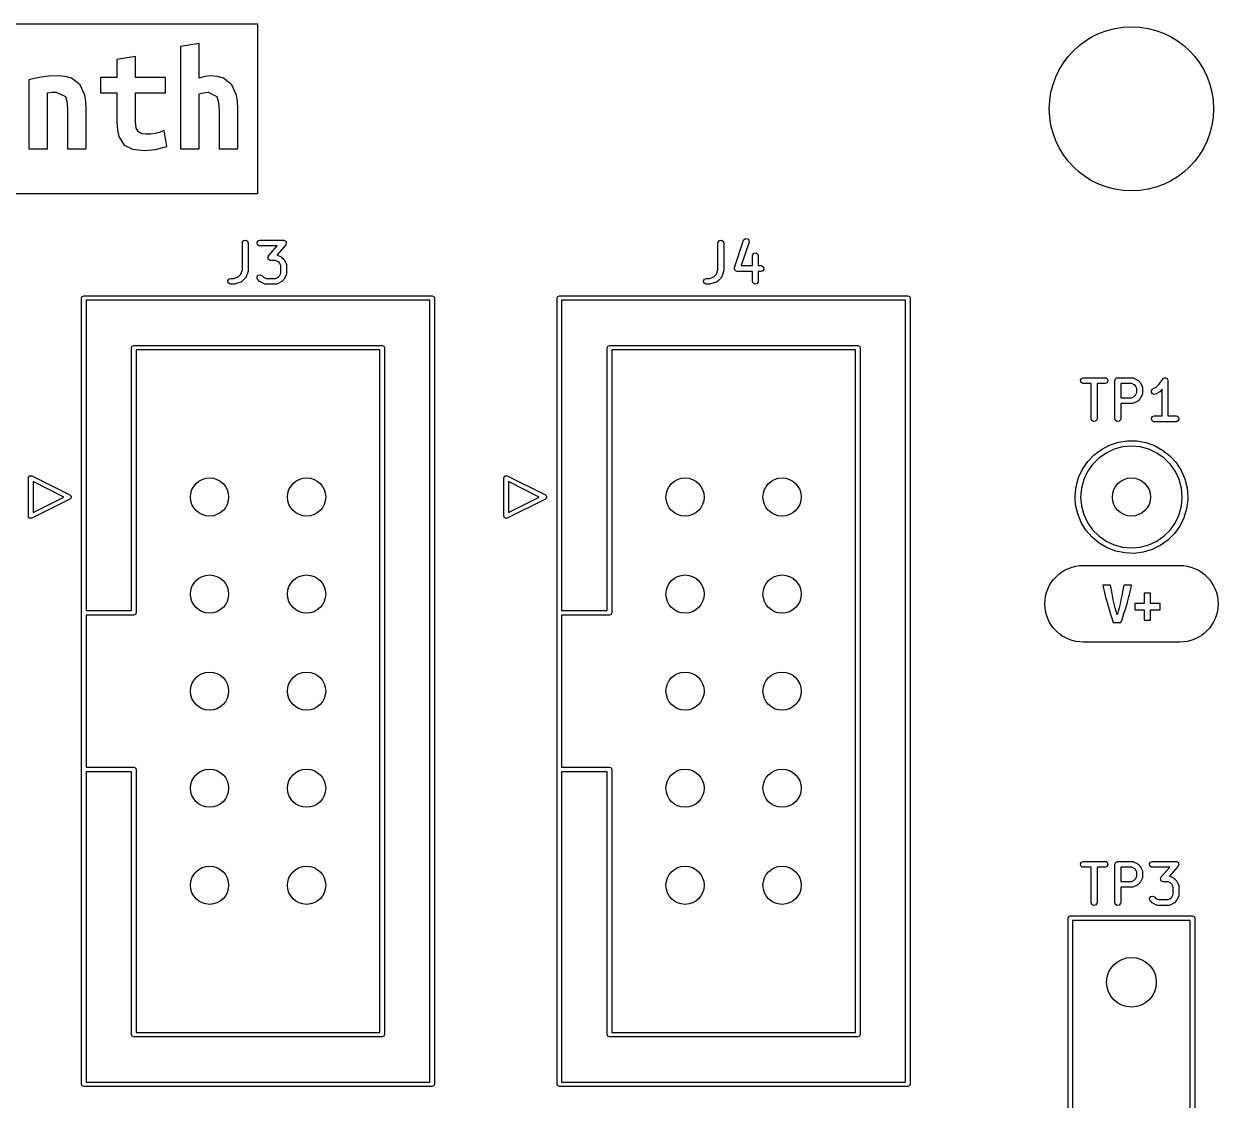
# Model space of a CAD drawing. Extents: x 80 to 221, y -131 to -73.
# Drawn here: x 189.2 to 220.45, y -102.4 to -74.23 of the extents above; entities that cross this region are included whole.
import ezdxf

# ---------------------------------------------------------------- set-up
doc = ezdxf.new("R2010")
doc.units = 0
doc.layers.add('BLACK', color=7, linetype='CONTINUOUS')

msp = doc.modelspace()

# ---------------------------------------------------------------- linework, layer by layer
at = {"layer": 'BLACK', "linetype": 'CONTINUOUS'}
for p, q in [((164.861, -74.2308), (195.311, -74.2308)), ((195.311, -74.2308), (195.311, -78.6772)), ((193.786, -74.7435), (193.298, -74.8268)), ((193.298, -74.8268), (193.298, -77.4978)), ((193.786, -75.6483), (193.786, -74.7435)), ((192.119, -75.0848), (191.631, -75.1642)), ((191.631, -75.1642), (191.631, -75.6325)), ((192.119, -75.6325), (192.119, -75.0848)), ((189.653, -75.6245), (189.476, -75.6573)), ((189.854, -75.6007), (189.653, -75.6245)), ((190.071, -75.5928), (189.854, -75.6007)), ((190.275, -75.6082), (190.071, -75.5928)), ((190.44, -75.6543), (190.275, -75.6082)), ((191.631, -75.6325), (191.206, -75.6325)), ((191.206, -75.6325), (191.206, -76.0373)), ((192.901, -75.6325), (192.119, -75.6325)), ((192.901, -76.0373), (192.901, -75.6325)), ((193.929, -75.6106), (193.786, -75.6483)), ((194.076, -75.5928), (193.929, -75.6106)), ((194.265, -75.6082), (194.076, -75.5928)), ((194.421, -75.6543), (194.265, -75.6082)), ((189.476, -75.6573), (189.329, -75.692)), ((189.329, -75.692), (189.329, -77.4978)), ((190.673, -75.8289), (190.44, -75.6543)), ((190.794, -76.0988), (190.673, -75.8289)), ((194.643, -75.8289), (194.421, -75.6543)), ((194.762, -76.0988), (194.643, -75.8289)), ((189.817, -76.0333), (189.93, -76.0214)), ((189.817, -77.4978), (189.817, -76.0333)), ((189.93, -76.0214), (190.04, -76.0174)), ((190.04, -76.0174), (190.282, -76.1325)), ((190.282, -76.1325), (190.326, -76.2843)), ((190.82, -76.264), (190.794, -76.0988)), ((190.829, -76.4461), (190.82, -76.264)), ((191.206, -76.0373), (191.631, -76.0373)), ((191.631, -76.0373), (191.631, -76.8032)), ((192.119, -76.7913), (192.119, -76.0373)), ((192.119, -76.0373), (192.901, -76.0373)), ((193.786, -76.0611), (193.891, -76.0333)), ((193.786, -77.4978), (193.786, -76.0611)), ((193.891, -76.0333), (194.024, -76.0174)), ((194.024, -76.0174), (194.25, -76.1325)), ((194.25, -76.1325), (194.295, -76.2843)), ((194.789, -76.264), (194.762, -76.0988)), ((194.798, -76.4461), (194.789, -76.264)), ((190.326, -76.2843), (190.341, -76.5096)), ((190.341, -76.5096), (190.341, -77.4978)), ((190.829, -77.4978), (190.829, -76.4461)), ((194.295, -76.2843), (194.31, -76.5096)), ((194.31, -76.5096), (194.31, -77.4978)), ((194.798, -77.4978), (194.798, -76.4461)), ((191.631, -76.8032), (191.643, -77.0151)), ((192.139, -76.958), (192.119, -76.7913)), ((191.643, -77.0151), (191.679, -77.1823)), ((191.679, -77.1823), (191.818, -77.4065)), ((192.195, -77.0572), (192.139, -76.958)), ((192.282, -77.1049), (192.195, -77.0572)), ((192.397, -77.1168), (192.282, -77.1049)), ((192.522, -77.1128), (192.397, -77.1168)), ((192.633, -77.0989), (192.522, -77.1128)), ((192.744, -77.0692), (192.633, -77.0989)), ((192.869, -77.0176), (192.744, -77.0692)), ((192.937, -77.4382), (192.869, -77.0176)), ((189.329, -77.4978), (189.817, -77.4978)), ((190.341, -77.4978), (190.829, -77.4978)), ((191.818, -77.4065), (192.04, -77.5137)), ((192.04, -77.5137), (192.341, -77.5414)), ((192.645, -77.5176), (192.937, -77.4382)), ((193.298, -77.4978), (193.786, -77.4978)), ((194.31, -77.4978), (194.798, -77.4978)), ((192.341, -77.5414), (192.645, -77.5176)), ((195.311, -78.6772), (164.861, -78.6772)), ((194.918, -79.9664), (194.922, -79.9407)), ((194.918, -80.6685), (194.918, -79.9664)), ((194.922, -79.9407), (194.955, -79.9014)), ((194.955, -79.9014), (195.006, -79.8925)), ((195.006, -79.8925), (195.05, -79.9182)), ((195.05, -79.9182), (195.068, -79.9664)), ((195.068, -79.9664), (195.068, -80.6807)), ((195.3, -79.9534), (195.325, -79.9089)), ((195.309, -80.0039), (195.3, -79.9534)), ((195.348, -80.0369), (195.309, -80.0039)), ((195.325, -79.9089), (195.374, -79.8914)), ((195.374, -79.8914), (195.993, -79.8914)), ((196.049, -80.0158), (195.822, -80.2758)), ((195.993, -79.8914), (196.004, -79.8933)), ((196.004, -79.8933), (196.007, -79.8928)), ((196.007, -79.8928), (196.01, -79.8944)), ((196.01, -79.8944), (196.018, -79.8959)), ((196.018, -79.8959), (196.034, -79.9089)), ((196.034, -79.9089), (196.051, -79.9194)), ((196.056, -79.9969), (196.049, -80.0158)), ((196.051, -79.9194), (196.053, -79.925)), ((196.053, -79.925), (196.058, -79.9289)), ((196.067, -79.9794), (196.056, -79.9969)), ((196.058, -79.9289), (196.061, -79.9488)), ((196.061, -79.9488), (196.068, -79.9679)), ((196.068, -79.9679), (196.065, -79.9735)), ((196.065, -79.9735), (196.067, -79.9794)), ((207.364, -79.9664), (207.368, -79.9407)), ((207.364, -80.6685), (207.364, -79.9664)), ((207.368, -79.9407), (207.401, -79.9014)), ((207.401, -79.9014), (207.452, -79.8925)), ((207.452, -79.8925), (207.496, -79.9182)), ((207.496, -79.9182), (207.514, -79.9664)), ((207.514, -79.9664), (207.514, -80.6807)), ((207.796, -80.6093), (208.034, -79.895)), ((208.176, -79.9425), (207.971, -80.558)), ((208.034, -79.895), (208.047, -79.8721)), ((208.047, -79.8721), (208.09, -79.8453)), ((208.09, -79.8453), (208.141, -79.8528)), ((208.141, -79.8528), (208.175, -79.8912)), ((208.175, -79.8912), (208.176, -79.9425)), ((195.374, -80.0414), (195.348, -80.0369)), ((195.827, -80.0414), (195.374, -80.0414)), ((195.585, -80.3343), (195.596, -80.3168)), ((195.596, -80.3168), (195.603, -80.2979)), ((195.603, -80.2979), (195.827, -80.0414)), ((195.822, -80.2758), (195.828, -80.2769)), ((195.828, -80.2769), (195.831, -80.2797)), ((195.831, -80.2797), (195.836, -80.2803)), ((195.836, -80.2803), (195.931, -80.3279)), ((195.931, -80.3279), (195.949, -80.3412)), ((208.268, -80.2997), (208.273, -80.2741)), ((208.268, -80.558), (208.268, -80.2997)), ((208.273, -80.2741), (208.306, -80.2348)), ((208.306, -80.2348), (208.356, -80.2259)), ((208.356, -80.2259), (208.401, -80.2515)), ((208.401, -80.2515), (208.418, -80.2997)), ((208.418, -80.2997), (208.418, -80.558)), ((195.584, -80.3458), (195.587, -80.3402)), ((195.591, -80.3649), (195.584, -80.3458)), ((195.587, -80.3402), (195.585, -80.3343)), ((195.594, -80.3848), (195.591, -80.3649)), ((195.599, -80.3887), (195.594, -80.3848)), ((195.601, -80.3943), (195.599, -80.3887)), ((195.618, -80.4048), (195.601, -80.3943)), ((195.634, -80.4178), (195.618, -80.4048)), ((195.642, -80.4193), (195.634, -80.4178)), ((195.645, -80.4209), (195.642, -80.4193)), ((195.648, -80.4204), (195.645, -80.4209)), ((195.659, -80.4223), (195.648, -80.4204)), ((195.784, -80.4223), (195.659, -80.4223)), ((195.853, -80.4566), (195.784, -80.4223)), ((195.883, -80.487), (195.853, -80.4566)), ((195.918, -80.5555), (195.883, -80.487)), ((195.918, -80.7582), (195.918, -80.5555)), ((195.949, -80.3412), (195.95, -80.3419)), ((195.95, -80.3419), (195.998, -80.3895)), ((195.998, -80.3895), (196.011, -80.4079)), ((196.011, -80.4079), (196.012, -80.409)), ((196.012, -80.409), (196.06, -80.5043)), ((196.06, -80.5043), (196.067, -80.5292)), ((196.067, -80.5292), (196.066, -80.5336)), ((196.066, -80.5336), (196.068, -80.5378)), ((196.068, -80.5378), (196.068, -80.7759)), ((207.793, -80.62), (207.796, -80.6151)), ((207.797, -80.6402), (207.793, -80.62)), ((207.796, -80.6151), (207.796, -80.6093)), ((207.797, -80.6606), (207.797, -80.6402)), ((207.971, -80.558), (208.268, -80.558)), ((208.418, -80.558), (208.486, -80.558)), ((208.486, -80.558), (208.512, -80.5626)), ((208.512, -80.5626), (208.551, -80.5955)), ((208.551, -80.5955), (208.56, -80.6461)), ((194.538, -80.9534), (194.564, -80.9089)), ((194.547, -81.0039), (194.538, -80.9534)), ((194.564, -80.9089), (194.612, -80.8914)), ((194.612, -80.8914), (194.695, -80.8914)), ((194.695, -80.8914), (194.809, -80.8532)), ((194.809, -80.8532), (194.879, -80.783)), ((194.879, -80.783), (194.918, -80.6685)), ((194.998, -80.8766), (194.903, -80.9718)), ((195, -80.8725), (194.998, -80.8766)), ((195.004, -80.8701), (195, -80.8725)), ((195.016, -80.8472), (195.004, -80.8701)), ((195.064, -80.7044), (195.016, -80.8472)), ((195.068, -80.6807), (195.064, -80.7027)), ((195.064, -80.7027), (195.064, -80.7044)), ((195.301, -80.8517), (195.331, -80.8097)), ((195.306, -80.9028), (195.301, -80.8517)), ((195.321, -80.9242), (195.306, -80.9028)), ((195.368, -80.9718), (195.321, -80.9242)), ((195.331, -80.8097), (195.38, -80.7964)), ((195.38, -80.7964), (195.427, -80.8181)), ((195.427, -80.8181), (195.466, -80.8571)), ((195.466, -80.8571), (195.534, -80.8914)), ((195.534, -80.8914), (195.784, -80.8914)), ((195.784, -80.8914), (195.853, -80.8571)), ((195.853, -80.8571), (195.883, -80.8267)), ((195.883, -80.8267), (195.918, -80.7582)), ((195.998, -80.9242), (195.95, -80.9718)), ((195.999, -80.9227), (195.998, -80.9242)), ((196.012, -80.9047), (195.999, -80.9227)), ((196.06, -80.8094), (196.012, -80.9047)), ((196.063, -80.8016), (196.06, -80.805)), ((196.06, -80.805), (196.06, -80.8094)), ((196.068, -80.7759), (196.063, -80.8016)), ((206.984, -80.9534), (207.01, -80.9089)), ((206.993, -81.0039), (206.984, -80.9534)), ((207.01, -80.9089), (207.058, -80.8914)), ((207.058, -80.8914), (207.141, -80.8914)), ((207.141, -80.8914), (207.255, -80.8532)), ((207.255, -80.8532), (207.325, -80.783)), ((207.325, -80.783), (207.364, -80.6685)), ((207.444, -80.8766), (207.349, -80.9718)), ((207.446, -80.8725), (207.444, -80.8766)), ((207.45, -80.8701), (207.446, -80.8725)), ((207.462, -80.8472), (207.45, -80.8701)), ((207.51, -80.7044), (207.462, -80.8472)), ((207.514, -80.6807), (207.51, -80.7027)), ((207.51, -80.7027), (207.51, -80.7044)), ((207.801, -80.6649), (207.797, -80.6606)), ((207.802, -80.6705), (207.801, -80.6649)), ((207.818, -80.6837), (207.802, -80.6705)), ((207.832, -80.699), (207.818, -80.6837)), ((207.837, -80.6998), (207.832, -80.699)), ((207.842, -80.7035), (207.837, -80.6998)), ((207.867, -80.708), (207.842, -80.7035)), ((208.268, -80.708), (207.867, -80.708)), ((208.268, -80.9664), (208.268, -80.708)), ((208.486, -80.708), (208.418, -80.708)), ((208.418, -80.708), (208.418, -80.9664)), ((208.534, -80.6905), (208.486, -80.708)), ((208.56, -80.6461), (208.534, -80.6905)), ((194.586, -81.0369), (194.547, -81.0039)), ((194.612, -81.0414), (194.586, -81.0369)), ((194.707, -81.0414), (194.612, -81.0414)), ((194.708, -81.0408), (194.707, -81.0414)), ((194.731, -81.0375), (194.708, -81.0408)), ((194.874, -80.9899), (194.731, -81.0375)), ((194.877, -80.9871), (194.874, -80.9899)), ((194.882, -80.9867), (194.877, -80.9871)), ((194.903, -80.9718), (194.882, -80.9867)), ((195.37, -80.9725), (195.368, -80.9718)), ((195.388, -80.9858), (195.37, -80.9725)), ((195.483, -81.0335), (195.388, -80.9858)), ((195.487, -81.034), (195.483, -81.0335)), ((195.491, -81.0369), (195.487, -81.034)), ((195.516, -81.0414), (195.491, -81.0369)), ((195.802, -81.0414), (195.516, -81.0414)), ((195.806, -81.0398), (195.802, -81.0414)), ((195.811, -81.0409), (195.806, -81.0398)), ((195.836, -81.0335), (195.811, -81.0409)), ((195.931, -80.9858), (195.836, -81.0335)), ((195.932, -80.9847), (195.931, -80.9858)), ((195.95, -80.9718), (195.932, -80.9847)), ((207.032, -81.0369), (206.993, -81.0039)), ((207.058, -81.0414), (207.032, -81.0369)), ((207.153, -81.0414), (207.058, -81.0414)), ((207.154, -81.0408), (207.153, -81.0414)), ((207.177, -81.0375), (207.154, -81.0408)), ((207.32, -80.9899), (207.177, -81.0375)), ((207.323, -80.9871), (207.32, -80.9899)), ((207.328, -80.9867), (207.323, -80.9871)), ((207.349, -80.9718), (207.328, -80.9867)), ((208.286, -81.0146), (208.268, -80.9664)), ((208.33, -81.0402), (208.286, -81.0146)), ((208.381, -81.0313), (208.33, -81.0402)), ((208.414, -80.992), (208.381, -81.0313)), ((208.418, -80.9664), (208.414, -80.992)), ((190.706, -81.404), (190.724, -81.3616)), ((190.706, -101.984), (190.706, -81.404)), ((190.724, -81.3616), (190.766, -81.344)), ((190.766, -81.344), (199.886, -81.344)), ((199.826, -81.464), (190.826, -81.464)), ((190.826, -81.464), (190.826, -89.584)), ((199.826, -101.924), (199.826, -81.464)), ((199.886, -81.344), (199.928, -81.3616)), ((199.928, -81.3616), (199.946, -81.404)), ((199.946, -81.404), (199.946, -101.984)), ((203.152, -81.404), (203.17, -81.3616)), ((203.152, -101.984), (203.152, -81.404)), ((203.17, -81.3616), (203.212, -81.344)), ((203.212, -81.344), (212.332, -81.344)), ((212.272, -81.464), (203.272, -81.464)), ((203.272, -81.464), (203.272, -89.584)), ((212.272, -101.924), (212.272, -81.464)), ((212.332, -81.344), (212.374, -81.3616)), ((212.374, -81.3616), (212.392, -81.404)), ((212.392, -81.404), (212.392, -101.984)), ((192.016, -82.704), (192.034, -82.6616)), ((192.016, -89.584), (192.016, -82.704)), ((192.034, -82.6616), (192.076, -82.644)), ((192.076, -82.644), (198.576, -82.644)), ((198.516, -82.764), (192.136, -82.764)), ((192.136, -82.764), (192.136, -89.644)), ((198.516, -100.624), (198.516, -82.764)), ((198.576, -82.644), (198.618, -82.6616)), ((198.618, -82.6616), (198.636, -82.704)), ((198.636, -82.704), (198.636, -100.684)), ((204.462, -82.704), (204.48, -82.6616)), ((204.462, -89.584), (204.462, -82.704)), ((204.48, -82.6616), (204.522, -82.644)), ((204.522, -82.644), (211.022, -82.644)), ((210.962, -82.764), (204.582, -82.764)), ((204.582, -82.764), (204.582, -89.644)), ((210.962, -100.624), (210.962, -82.764)), ((211.022, -82.644), (211.064, -82.6616)), ((211.064, -82.6616), (211.082, -82.704)), ((211.082, -82.704), (211.082, -100.684)), ((216.85, -83.5534), (216.876, -83.5089)), ((216.859, -83.6039), (216.85, -83.5534)), ((216.898, -83.6369), (216.859, -83.6039)), ((216.876, -83.5089), (216.924, -83.4914)), ((216.924, -83.6414), (216.898, -83.6369)), ((216.924, -83.4914), (217.496, -83.4914)), ((217.135, -83.6414), (216.924, -83.6414)), ((217.135, -84.5664), (217.135, -83.6414)), ((217.496, -83.6414), (217.285, -83.6414)), ((217.285, -83.6414), (217.285, -84.5664)), ((217.496, -83.4914), (217.521, -83.4959)), ((217.544, -83.6238), (217.496, -83.6414)), ((217.521, -83.4959), (217.56, -83.5289)), ((217.569, -83.5794), (217.544, -83.6238)), ((217.56, -83.5289), (217.569, -83.5794)), ((217.754, -83.5664), (217.756, -83.5566)), ((217.754, -84.5664), (217.754, -83.5664)), ((217.755, -83.5534), (217.757, -83.5505)), ((217.756, -83.5566), (217.755, -83.5534)), ((217.757, -83.5505), (217.758, -83.5407)), ((217.758, -83.5407), (217.771, -83.5258)), ((217.771, -83.5258), (217.781, -83.5089)), ((217.781, -83.5089), (217.787, -83.5066)), ((217.787, -83.5066), (217.791, -83.5014)), ((217.791, -83.5014), (217.811, -83.498)), ((217.811, -83.498), (217.829, -83.4914)), ((217.829, -83.4914), (218.21, -83.4914)), ((217.904, -83.6414), (217.904, -84.0152)), ((218.192, -83.6414), (217.904, -83.6414)), ((218.261, -83.6756), (218.192, -83.6414)), ((218.21, -83.4914), (218.235, -83.4959)), ((218.235, -83.4959), (218.239, -83.4988)), ((218.239, -83.4988), (218.243, -83.4993)), ((218.243, -83.4993), (218.339, -83.5469)), ((218.291, -83.706), (218.261, -83.6756)), ((218.325, -83.7746), (218.291, -83.706)), ((218.339, -83.5469), (218.357, -83.5603)), ((218.357, -83.5603), (218.358, -83.561)), ((218.358, -83.561), (218.406, -83.6086)), ((218.406, -83.6086), (218.419, -83.627)), ((218.419, -83.627), (218.42, -83.6281)), ((218.42, -83.6281), (218.467, -83.7233)), ((218.467, -83.7233), (218.475, -83.7483)), ((218.475, -83.7483), (218.474, -83.7526)), ((218.474, -83.7526), (218.475, -83.7569)), ((218.475, -83.7569), (218.475, -83.8997)), ((218.748, -83.785), (218.832, -83.7428)), ((218.832, -83.7428), (218.913, -83.6615)), ((218.913, -83.6615), (219.005, -83.5248)), ((219.005, -83.5248), (219.023, -83.5059)), ((219.023, -83.5059), (219.027, -83.5047)), ((219.027, -83.5047), (219.029, -83.5014)), ((219.029, -83.5014), (219.051, -83.4976)), ((219.051, -83.4976), (219.072, -83.4915)), ((219.072, -83.4915), (219.076, -83.4933)), ((219.076, -83.4933), (219.08, -83.4925)), ((219.08, -83.4925), (219.099, -83.5034)), ((219.099, -83.5034), (219.119, -83.5121)), ((219.119, -83.5121), (219.121, -83.516)), ((219.121, -83.516), (219.124, -83.5182)), ((219.124, -83.5182), (219.132, -83.5386)), ((219.132, -83.5386), (219.141, -83.5581)), ((219.141, -83.5581), (219.14, -83.5623)), ((219.14, -83.5623), (219.142, -83.5664)), ((219.142, -83.5664), (219.142, -84.4914)), ((217.904, -84.0152), (218.192, -84.0152)), ((218.192, -84.0152), (218.261, -83.9809)), ((218.261, -83.9809), (218.291, -83.9505)), ((218.291, -83.9505), (218.325, -83.882)), ((218.325, -83.882), (218.325, -83.7746)), ((218.406, -84.048), (218.358, -84.0956)), ((218.42, -84.0285), (218.406, -84.0465)), ((218.406, -84.0465), (218.406, -84.048)), ((218.467, -83.9333), (218.42, -84.0285)), ((218.468, -83.9288), (218.467, -83.9333)), ((218.471, -83.9254), (218.468, -83.9288)), ((218.475, -83.8997), (218.471, -83.9254)), ((218.709, -83.8735), (218.712, -83.8223)), ((218.74, -83.9147), (218.709, -83.8735)), ((218.712, -83.8223), (218.748, -83.785)), ((218.79, -83.9266), (218.74, -83.9147)), ((218.815, -83.9192), (218.79, -83.9266)), ((218.91, -83.8716), (218.815, -83.9192)), ((218.911, -83.8704), (218.91, -83.8716)), ((218.93, -83.8575), (218.911, -83.8704)), ((218.992, -83.7951), (218.93, -83.8575)), ((218.992, -84.4914), (218.992, -83.7951)), ((218.21, -84.1652), (217.904, -84.1652)), ((217.904, -84.1652), (217.904, -84.5664)), ((218.214, -84.1637), (218.21, -84.1652)), ((218.218, -84.1647), (218.214, -84.1637)), ((218.243, -84.1573), (218.218, -84.1647)), ((218.339, -84.1097), (218.243, -84.1573)), ((218.34, -84.1085), (218.339, -84.1097)), ((218.358, -84.0956), (218.34, -84.1085)), ((217.152, -84.6146), (217.135, -84.5664)), ((217.197, -84.6402), (217.152, -84.6146)), ((217.247, -84.6313), (217.197, -84.6402)), ((217.28, -84.592), (217.247, -84.6313)), ((217.285, -84.5664), (217.28, -84.592)), ((217.771, -84.6146), (217.754, -84.5664)), ((217.816, -84.6402), (217.771, -84.6146)), ((217.866, -84.6313), (217.816, -84.6402)), ((217.899, -84.592), (217.866, -84.6313)), ((217.904, -84.5664), (217.899, -84.592)), ((218.707, -84.5534), (218.733, -84.5089)), ((218.716, -84.6039), (218.707, -84.5534)), ((218.756, -84.6369), (218.716, -84.6039)), ((218.733, -84.5089), (218.781, -84.4914)), ((218.781, -84.6414), (218.756, -84.6369)), ((218.781, -84.4914), (218.992, -84.4914)), ((219.353, -84.6414), (218.781, -84.6414)), ((219.142, -84.4914), (219.353, -84.4914)), ((219.353, -84.4914), (219.378, -84.4959)), ((219.401, -84.6238), (219.353, -84.6414)), ((219.378, -84.4959), (219.418, -84.5289)), ((219.427, -84.5794), (219.401, -84.6238)), ((219.418, -84.5289), (219.427, -84.5794)), ((217.4, -85.3659), (217.614, -85.2543)), ((217.614, -85.2543), (217.844, -85.1792)), ((217.955, -85.3041), (217.731, -85.3642)), ((217.844, -85.1792), (218.083, -85.1426)), ((218.186, -85.2839), (217.955, -85.3041)), ((218.083, -85.1426), (218.325, -85.1455)), ((218.417, -85.3041), (218.186, -85.2839)), ((218.325, -85.1455), (218.563, -85.1879)), ((218.641, -85.3642), (218.417, -85.3041)), ((218.563, -85.1879), (218.791, -85.2686)), ((218.791, -85.2686), (219.002, -85.3854)), ((217.04, -85.6858), (217.207, -85.511)), ((217.331, -85.5951), (217.167, -85.7591)), ((217.207, -85.511), (217.4, -85.3659)), ((217.521, -85.4621), (217.331, -85.5951)), ((217.731, -85.3642), (217.521, -85.4621)), ((218.851, -85.4621), (218.641, -85.3642)), ((219.041, -85.5951), (218.851, -85.4621)), ((219.002, -85.3854), (219.192, -85.5353)), ((219.205, -85.7591), (219.041, -85.5951)), ((219.192, -85.5353), (219.355, -85.714)), ((216.802, -86.1047), (216.903, -85.8854)), ((216.903, -85.8854), (217.04, -85.6858)), ((217.034, -85.949), (216.936, -86.1591)), ((217.167, -85.7591), (217.034, -85.949)), ((219.338, -85.949), (219.205, -85.7591)), ((219.436, -86.1591), (219.338, -85.949)), ((219.355, -85.714), (219.486, -85.917)), ((219.486, -85.917), (219.582, -86.1387)), ((189.316, -86.114), (189.321, -86.1011)), ((189.316, -87.114), (189.316, -86.114)), ((189.321, -86.1011), (189.322, -86.0872)), ((189.322, -86.0872), (189.33, -86.0807)), ((189.33, -86.0807), (189.334, -86.0716)), ((189.334, -86.0716), (189.346, -86.0662)), ((189.346, -86.0662), (189.357, -86.0571)), ((189.357, -86.0571), (189.367, -86.0578)), ((189.367, -86.0578), (189.376, -86.054)), ((189.376, -86.054), (189.389, -86.0593)), ((189.389, -86.0593), (189.403, -86.0603)), ((189.403, -86.0603), (190.403, -86.5603)), ((190.242, -86.614), (189.436, -86.2111)), ((189.436, -86.2111), (189.436, -87.0169)), ((201.762, -86.114), (201.767, -86.1011)), ((201.762, -87.114), (201.762, -86.114)), ((201.767, -86.1011), (201.768, -86.0872)), ((201.768, -86.0872), (201.776, -86.0807)), ((201.776, -86.0807), (201.78, -86.0716)), ((201.78, -86.0716), (201.792, -86.0662)), ((201.792, -86.0662), (201.803, -86.0571)), ((201.803, -86.0571), (201.813, -86.0578)), ((201.813, -86.0578), (201.822, -86.054)), ((201.822, -86.054), (201.835, -86.0593)), ((201.835, -86.0593), (201.849, -86.0603)), ((201.849, -86.0603), (202.849, -86.5603)), ((202.688, -86.614), (201.882, -86.2111)), ((201.882, -86.2111), (201.882, -87.0169)), ((216.737, -86.3376), (216.802, -86.1047)), ((216.936, -86.1591), (216.876, -86.383)), ((219.496, -86.383), (219.436, -86.1591)), ((219.582, -86.1387), (219.641, -86.3731)), ((190.403, -86.5603), (190.415, -86.5747)), ((190.415, -86.5747), (190.43, -86.5872)), ((202.849, -86.5603), (202.861, -86.5747)), ((202.861, -86.5747), (202.876, -86.5872)), ((216.711, -86.578), (216.737, -86.3376)), ((216.714, -86.614), (216.711, -86.578)), ((216.876, -86.383), (216.856, -86.614)), ((219.516, -86.614), (219.496, -86.383)), ((219.641, -86.3731), (219.661, -86.614)), ((190.403, -86.6677), (189.403, -87.1677)), ((189.436, -87.0169), (190.242, -86.614)), ((190.415, -86.6533), (190.403, -86.6677)), ((190.43, -86.6408), (190.415, -86.6533)), ((190.43, -86.5872), (190.43, -86.5916)), ((190.43, -86.5916), (190.433, -86.595)), ((190.433, -86.633), (190.43, -86.6364)), ((190.43, -86.6364), (190.43, -86.6408)), ((190.433, -86.595), (190.432, -86.614)), ((190.432, -86.614), (190.433, -86.633)), ((202.849, -86.6677), (201.849, -87.1677)), ((201.882, -87.0169), (202.688, -86.614)), ((202.861, -86.6533), (202.849, -86.6677)), ((202.876, -86.6408), (202.861, -86.6533)), ((202.876, -86.5872), (202.876, -86.5916)), ((202.876, -86.5916), (202.879, -86.595)), ((202.879, -86.633), (202.876, -86.6364)), ((202.876, -86.6364), (202.876, -86.6408)), ((202.879, -86.595), (202.878, -86.614)), ((202.878, -86.614), (202.879, -86.633)), ((216.725, -86.8193), (216.714, -86.614)), ((216.778, -87.0551), (216.725, -86.8193)), ((216.856, -86.614), (216.876, -86.845)), ((216.876, -86.845), (216.936, -87.0689)), ((219.436, -87.0689), (219.496, -86.845)), ((219.496, -86.845), (219.516, -86.614)), ((219.659, -86.6861), (219.628, -86.9257)), ((219.661, -86.614), (219.659, -86.6861)), ((189.321, -87.1269), (189.316, -87.114)), ((189.322, -87.1408), (189.321, -87.1269)), ((189.33, -87.1473), (189.322, -87.1408)), ((189.334, -87.1564), (189.33, -87.1473)), ((189.346, -87.1618), (189.334, -87.1564)), ((189.357, -87.1709), (189.346, -87.1618)), ((189.367, -87.1702), (189.357, -87.1709)), ((189.376, -87.174), (189.367, -87.1702)), ((189.389, -87.1687), (189.376, -87.174)), ((189.403, -87.1677), (189.389, -87.1687)), ((201.767, -87.1269), (201.762, -87.114)), ((201.768, -87.1408), (201.767, -87.1269)), ((201.776, -87.1473), (201.768, -87.1408)), ((201.78, -87.1564), (201.776, -87.1473)), ((201.792, -87.1618), (201.78, -87.1564)), ((201.803, -87.1709), (201.792, -87.1618)), ((201.813, -87.1702), (201.803, -87.1709)), ((201.822, -87.174), (201.813, -87.1702)), ((201.835, -87.1687), (201.822, -87.174)), ((201.849, -87.1677), (201.835, -87.1687)), ((216.869, -87.279), (216.778, -87.0551)), ((216.936, -87.0689), (217.034, -87.279)), ((219.338, -87.279), (219.436, -87.0689)), ((219.557, -87.157), (219.45, -87.3737)), ((219.628, -86.9257), (219.557, -87.157)), ((216.996, -87.4851), (216.869, -87.279)), ((217.154, -87.6678), (216.996, -87.4851)), ((217.034, -87.279), (217.167, -87.4689)), ((217.167, -87.4689), (217.331, -87.6329)), ((219.041, -87.6329), (219.205, -87.4689)), ((219.205, -87.4689), (219.338, -87.279)), ((219.45, -87.3737), (219.309, -87.57)), ((217.34, -87.8222), (217.154, -87.6678)), ((217.331, -87.6329), (217.521, -87.7659)), ((217.549, -87.9442), (217.34, -87.8222)), ((217.521, -87.7659), (217.731, -87.8638)), ((218.641, -87.8638), (218.851, -87.7659)), ((218.851, -87.7659), (219.041, -87.6329)), ((219.138, -87.7406), (218.941, -87.881)), ((219.309, -87.57), (219.138, -87.7406)), ((217.774, -88.0304), (217.549, -87.9442)), ((217.731, -87.8638), (217.955, -87.9239)), ((218.011, -88.0786), (217.774, -88.0304)), ((217.955, -87.9239), (218.186, -87.9441)), ((218.253, -88.0875), (218.011, -88.0786)), ((218.186, -87.9441), (218.417, -87.9239)), ((218.493, -88.0568), (218.253, -88.0875)), ((218.417, -87.9239), (218.641, -87.8638)), ((218.724, -87.9873), (218.493, -88.0568)), ((218.941, -87.881), (218.724, -87.9873)), ((216.537, -88.4805), (216.63, -88.4473)), ((216.63, -88.4473), (216.726, -88.4233)), ((216.726, -88.4233), (216.823, -88.4089)), ((216.823, -88.4089), (216.922, -88.404)), ((216.922, -88.404), (219.45, -88.404)), ((219.45, -88.404), (219.549, -88.4089)), ((219.549, -88.4089), (219.646, -88.4233)), ((219.646, -88.4233), (219.742, -88.4473)), ((219.742, -88.4473), (219.835, -88.4805)), ((216.146, -88.7711), (216.212, -88.6981)), ((216.212, -88.6981), (216.285, -88.6319)), ((216.285, -88.6319), (216.364, -88.5732)), ((216.364, -88.5732), (216.448, -88.5226)), ((216.448, -88.5226), (216.537, -88.4805)), ((219.835, -88.4805), (219.924, -88.5226)), ((219.924, -88.5226), (220.008, -88.5732)), ((220.008, -88.5732), (220.087, -88.6319)), ((220.087, -88.6319), (220.16, -88.6981)), ((220.16, -88.6981), (220.226, -88.7711)), ((215.961, -89.1166), (215.994, -89.0238)), ((215.994, -89.0238), (216.036, -88.9347)), ((216.036, -88.9347), (216.087, -88.8502)), ((216.087, -88.8502), (216.146, -88.7711)), ((217.641, -88.9167), (217.434, -88.9167)), ((217.434, -88.9167), (217.453, -89.0056)), ((217.453, -89.0056), (217.479, -89.1167)), ((217.653, -88.999), (217.641, -88.9167)), ((217.669, -89.0937), (217.653, -88.999)), ((217.969, -88.9992), (217.952, -89.0945)), ((217.984, -88.9167), (217.969, -88.9992)), ((218.188, -88.9167), (217.984, -88.9167)), ((218.142, -89.1294), (218.167, -89.0175)), ((218.167, -89.0175), (218.188, -88.9167)), ((220.226, -88.7711), (220.285, -88.8502)), ((220.285, -88.8502), (220.336, -88.9347)), ((220.336, -88.9347), (220.378, -89.0238)), ((220.378, -89.0238), (220.411, -89.1166)), ((215.918, -89.408), (215.923, -89.3096)), ((215.923, -89.3096), (215.937, -89.2121)), ((215.937, -89.2121), (215.961, -89.1166)), ((217.479, -89.1167), (217.5, -89.1999)), ((217.5, -89.1999), (217.523, -89.2864)), ((217.523, -89.2864), (217.547, -89.3762)), ((217.547, -89.3762), (217.573, -89.4679)), ((217.689, -89.1961), (217.669, -89.0937)), ((217.711, -89.3016), (217.689, -89.1961)), ((217.735, -89.408), (217.711, -89.3016)), ((217.911, -89.3032), (217.888, -89.4096)), ((217.932, -89.1975), (217.911, -89.3032)), ((217.952, -89.0945), (217.932, -89.1975)), ((218.053, -89.463), (218.078, -89.3762)), ((218.078, -89.3762), (218.112, -89.2498)), ((218.112, -89.2498), (218.142, -89.1294)), ((218.688, -89.1262), (218.52, -89.1262)), ((218.52, -89.1262), (218.52, -89.4024)), ((218.688, -89.4024), (218.688, -89.1262)), ((220.411, -89.1166), (220.435, -89.2121)), ((220.435, -89.2121), (220.449, -89.3096)), ((220.449, -89.3096), (220.454, -89.408)), ((190.826, -89.584), (192.016, -89.584)), ((192.076, -89.704), (190.826, -89.704)), ((190.826, -89.704), (190.826, -93.684)), ((192.118, -89.6864), (192.076, -89.704)), ((192.136, -89.644), (192.118, -89.6864)), ((203.272, -89.584), (204.462, -89.584)), ((204.522, -89.704), (203.272, -89.704)), ((203.272, -89.704), (203.272, -93.684)), ((204.564, -89.6864), (204.522, -89.704)), ((204.582, -89.644), (204.564, -89.6864)), ((215.923, -89.5064), (215.918, -89.408)), ((215.937, -89.6039), (215.923, -89.5064)), ((215.961, -89.6994), (215.937, -89.6039)), ((215.994, -89.7922), (215.961, -89.6994)), ((217.573, -89.4679), (217.6, -89.5597)), ((217.6, -89.5597), (217.628, -89.6517)), ((217.628, -89.6517), (217.67, -89.7826)), ((217.761, -89.5128), (217.735, -89.408)), ((217.787, -89.6114), (217.761, -89.5128)), ((217.812, -89.6993), (217.787, -89.6114)), ((217.838, -89.6126), (217.812, -89.6993)), ((217.863, -89.5144), (217.838, -89.6126)), ((217.888, -89.4096), (217.863, -89.5144)), ((217.971, -89.7282), (217.999, -89.6398)), ((217.999, -89.6398), (218.027, -89.5509)), ((218.027, -89.5509), (218.053, -89.463)), ((218.52, -89.4024), (218.271, -89.4024)), ((218.271, -89.4024), (218.271, -89.5628)), ((218.271, -89.5628), (218.52, -89.5628)), ((218.52, -89.5628), (218.52, -89.839)), ((218.938, -89.4024), (218.688, -89.4024)), ((218.688, -89.839), (218.688, -89.5628)), ((218.688, -89.5628), (218.938, -89.5628)), ((218.938, -89.5628), (218.938, -89.4024)), ((220.411, -89.6994), (220.378, -89.7922)), ((220.435, -89.6039), (220.411, -89.6994)), ((220.449, -89.5064), (220.435, -89.6039)), ((220.454, -89.408), (220.449, -89.5064)), ((216.036, -89.8813), (215.994, -89.7922)), ((216.087, -89.9658), (216.036, -89.8813)), ((216.146, -90.0449), (216.087, -89.9658)), ((217.67, -89.7826), (217.709, -89.8993)), ((217.709, -89.8993), (217.911, -89.8993)), ((217.911, -89.8993), (217.941, -89.8148)), ((217.941, -89.8148), (217.971, -89.7282)), ((218.52, -89.839), (218.688, -89.839)), ((220.285, -89.9658), (220.226, -90.0449)), ((220.336, -89.8813), (220.285, -89.9658)), ((220.378, -89.7922), (220.336, -89.8813)), ((216.212, -90.1179), (216.146, -90.0449)), ((216.285, -90.1841), (216.212, -90.1179)), ((216.364, -90.2428), (216.285, -90.1841)), ((216.448, -90.2934), (216.364, -90.2428)), ((216.537, -90.3355), (216.448, -90.2934)), ((219.924, -90.2934), (219.835, -90.3355)), ((220.008, -90.2428), (219.924, -90.2934)), ((220.087, -90.1841), (220.008, -90.2428)), ((220.16, -90.1179), (220.087, -90.1841)), ((220.226, -90.0449), (220.16, -90.1179)), ((216.63, -90.3687), (216.537, -90.3355)), ((216.726, -90.3927), (216.63, -90.3687)), ((216.823, -90.4071), (216.726, -90.3927)), ((216.922, -90.412), (216.823, -90.4071)), ((219.45, -90.412), (216.922, -90.412)), ((219.549, -90.4071), (219.45, -90.412)), ((219.646, -90.3927), (219.549, -90.4071)), ((219.742, -90.3687), (219.646, -90.3927)), ((219.835, -90.3355), (219.742, -90.3687)), ((190.826, -93.684), (192.076, -93.684)), ((192.076, -93.684), (192.118, -93.7016)), ((192.118, -93.7016), (192.136, -93.744)), ((192.136, -93.744), (192.136, -100.624)), ((203.272, -93.684), (204.522, -93.684)), ((204.522, -93.684), (204.564, -93.7016)), ((204.564, -93.7016), (204.582, -93.744)), ((204.582, -93.744), (204.582, -100.624)), ((192.016, -93.804), (190.826, -93.804)), ((190.826, -93.804), (190.826, -101.924)), ((192.016, -100.684), (192.016, -93.804)), ((204.462, -93.804), (203.272, -93.804)), ((203.272, -93.804), (203.272, -101.924)), ((204.462, -100.684), (204.462, -93.804)), ((216.85, -96.2134), (216.876, -96.1689)), ((216.859, -96.2639), (216.85, -96.2134)), ((216.898, -96.2969), (216.859, -96.2639)), ((216.876, -96.1689), (216.924, -96.1514)), ((216.924, -96.1514), (217.496, -96.1514)), ((217.496, -96.1514), (217.521, -96.1559)), ((217.521, -96.1559), (217.56, -96.1889)), ((217.569, -96.2394), (217.544, -96.2838)), ((217.56, -96.1889), (217.569, -96.2394)), ((217.754, -96.2264), (217.756, -96.2166)), ((217.754, -97.2264), (217.754, -96.2264)), ((217.755, -96.2134), (217.757, -96.2105)), ((217.756, -96.2166), (217.755, -96.2134)), ((217.757, -96.2105), (217.758, -96.2007)), ((217.758, -96.2007), (217.771, -96.1858)), ((217.771, -96.1858), (217.781, -96.1689)), ((217.781, -96.1689), (217.787, -96.1666)), ((217.787, -96.1666), (217.791, -96.1614)), ((217.791, -96.1614), (217.811, -96.158)), ((217.811, -96.158), (217.829, -96.1514)), ((217.829, -96.1514), (218.21, -96.1514)), ((218.21, -96.1514), (218.235, -96.1559)), ((218.235, -96.1559), (218.239, -96.1588)), ((218.239, -96.1588), (218.243, -96.1593)), ((218.243, -96.1593), (218.339, -96.2069)), ((218.339, -96.2069), (218.357, -96.2203)), ((218.357, -96.2203), (218.358, -96.221)), ((218.358, -96.221), (218.406, -96.2686)), ((218.406, -96.2686), (218.419, -96.287)), ((218.66, -96.2134), (218.685, -96.1689)), ((218.669, -96.2639), (218.66, -96.2134)), ((218.708, -96.2969), (218.669, -96.2639)), ((218.685, -96.1689), (218.734, -96.1514)), ((218.734, -96.1514), (219.353, -96.1514)), ((219.353, -96.1514), (219.364, -96.1533)), ((219.364, -96.1533), (219.367, -96.1528)), ((219.367, -96.1528), (219.37, -96.1544)), ((219.37, -96.1544), (219.378, -96.1559)), ((219.378, -96.1559), (219.394, -96.1689)), ((219.394, -96.1689), (219.411, -96.1794)), ((219.416, -96.2569), (219.409, -96.2758)), ((219.411, -96.1794), (219.413, -96.185)), ((219.413, -96.185), (219.418, -96.1889)), ((219.427, -96.2394), (219.416, -96.2569)), ((219.418, -96.1889), (219.421, -96.2088)), ((219.421, -96.2088), (219.428, -96.2279)), ((219.428, -96.2279), (219.425, -96.2335)), ((219.425, -96.2335), (219.427, -96.2394)), ((216.924, -96.3014), (216.898, -96.2969)), ((217.135, -96.3014), (216.924, -96.3014)), ((217.135, -97.2264), (217.135, -96.3014)), ((217.496, -96.3014), (217.285, -96.3014)), ((217.285, -96.3014), (217.285, -97.2264)), ((217.544, -96.2838), (217.496, -96.3014)), ((217.904, -96.3014), (217.904, -96.6752)), ((218.192, -96.3014), (217.904, -96.3014)), ((218.261, -96.3356), (218.192, -96.3014)), ((218.291, -96.366), (218.261, -96.3356)), ((218.325, -96.4346), (218.291, -96.366)), ((218.291, -96.6105), (218.325, -96.542)), ((218.325, -96.542), (218.325, -96.4346)), ((218.419, -96.287), (218.42, -96.2881)), ((218.42, -96.2881), (218.467, -96.3833)), ((218.467, -96.3833), (218.475, -96.4083)), ((218.475, -96.5597), (218.471, -96.5854)), ((218.475, -96.4083), (218.474, -96.4126)), ((218.474, -96.4126), (218.475, -96.4169)), ((218.475, -96.4169), (218.475, -96.5597)), ((218.734, -96.3014), (218.708, -96.2969)), ((219.187, -96.3014), (218.734, -96.3014)), ((218.945, -96.5943), (218.956, -96.5768)), ((218.956, -96.5768), (218.963, -96.5579)), ((218.963, -96.5579), (219.187, -96.3014)), ((219.409, -96.2758), (219.182, -96.5358)), ((219.182, -96.5358), (219.188, -96.5369)), ((219.188, -96.5369), (219.191, -96.5397)), ((219.191, -96.5397), (219.196, -96.5403)), ((219.196, -96.5403), (219.291, -96.5879)), ((217.904, -96.6752), (218.192, -96.6752)), ((218.21, -96.8252), (217.904, -96.8252)), ((217.904, -96.8252), (217.904, -97.2264)), ((218.192, -96.6752), (218.261, -96.6409)), ((218.214, -96.8237), (218.21, -96.8252)), ((218.218, -96.8247), (218.214, -96.8237)), ((218.243, -96.8173), (218.218, -96.8247)), ((218.339, -96.7697), (218.243, -96.8173)), ((218.261, -96.6409), (218.291, -96.6105)), ((218.34, -96.7685), (218.339, -96.7697)), ((218.358, -96.7556), (218.34, -96.7685)), ((218.406, -96.708), (218.358, -96.7556)), ((218.42, -96.6885), (218.406, -96.7065)), ((218.406, -96.7065), (218.406, -96.708)), ((218.467, -96.5933), (218.42, -96.6885)), ((218.468, -96.5888), (218.467, -96.5933)), ((218.471, -96.5854), (218.468, -96.5888)), ((218.944, -96.6058), (218.947, -96.6002)), ((218.951, -96.6249), (218.944, -96.6058)), ((218.947, -96.6002), (218.945, -96.5943)), ((218.954, -96.6448), (218.951, -96.6249)), ((218.959, -96.6487), (218.954, -96.6448)), ((218.961, -96.6543), (218.959, -96.6487)), ((218.978, -96.6648), (218.961, -96.6543)), ((218.994, -96.6778), (218.978, -96.6648)), ((219.002, -96.6793), (218.994, -96.6778)), ((219.005, -96.6809), (219.002, -96.6793)), ((219.008, -96.6804), (219.005, -96.6809)), ((219.019, -96.6823), (219.008, -96.6804)), ((219.144, -96.6823), (219.019, -96.6823)), ((219.213, -96.7166), (219.144, -96.6823)), ((219.243, -96.747), (219.213, -96.7166)), ((219.278, -96.8155), (219.243, -96.747)), ((219.278, -97.0182), (219.278, -96.8155)), ((219.291, -96.5879), (219.309, -96.6012)), ((219.309, -96.6012), (219.31, -96.6019)), ((219.31, -96.6019), (219.358, -96.6495)), ((219.358, -96.6495), (219.371, -96.6679)), ((219.371, -96.6679), (219.372, -96.669)), ((219.372, -96.669), (219.42, -96.7643)), ((219.42, -96.7643), (219.427, -96.7892)), ((219.427, -96.7892), (219.426, -96.7936)), ((219.426, -96.7936), (219.428, -96.7978)), ((219.428, -96.7978), (219.428, -97.0359)), ((218.661, -97.1117), (218.691, -97.0697)), ((218.666, -97.1628), (218.661, -97.1117)), ((218.681, -97.1842), (218.666, -97.1628)), ((218.728, -97.2318), (218.681, -97.1842)), ((218.691, -97.0697), (218.74, -97.0564)), ((218.74, -97.0564), (218.787, -97.0781)), ((218.787, -97.0781), (218.826, -97.1171)), ((218.826, -97.1171), (218.894, -97.1514)), ((218.894, -97.1514), (219.144, -97.1514)), ((219.144, -97.1514), (219.213, -97.1171)), ((219.213, -97.1171), (219.243, -97.0867)), ((219.243, -97.0867), (219.278, -97.0182)), ((219.358, -97.1842), (219.31, -97.2318)), ((219.359, -97.1827), (219.358, -97.1842)), ((219.372, -97.1647), (219.359, -97.1827)), ((219.42, -97.0694), (219.372, -97.1647)), ((219.423, -97.0616), (219.42, -97.065)), ((219.42, -97.065), (219.42, -97.0694)), ((219.428, -97.0359), (219.423, -97.0616)), ((217.152, -97.2746), (217.135, -97.2264)), ((217.197, -97.3002), (217.152, -97.2746)), ((217.247, -97.2913), (217.197, -97.3002)), ((217.28, -97.252), (217.247, -97.2913)), ((217.285, -97.2264), (217.28, -97.252)), ((217.771, -97.2746), (217.754, -97.2264)), ((217.816, -97.3002), (217.771, -97.2746)), ((217.866, -97.2913), (217.816, -97.3002)), ((217.899, -97.252), (217.866, -97.2913)), ((217.904, -97.2264), (217.899, -97.252)), ((218.73, -97.2325), (218.728, -97.2318)), ((218.748, -97.2458), (218.73, -97.2325)), ((218.843, -97.2935), (218.748, -97.2458)), ((218.847, -97.294), (218.843, -97.2935)), ((218.851, -97.2969), (218.847, -97.294)), ((218.876, -97.3014), (218.851, -97.2969)), ((219.162, -97.3014), (218.876, -97.3014)), ((219.166, -97.2998), (219.162, -97.3014)), ((219.171, -97.3009), (219.166, -97.2998)), ((219.196, -97.2935), (219.171, -97.3009)), ((219.291, -97.2458), (219.196, -97.2935)), ((219.292, -97.2447), (219.291, -97.2458)), ((219.31, -97.2318), (219.292, -97.2447)), ((216.526, -97.634), (216.544, -97.5916)), ((216.526, -108.534), (216.526, -97.634)), ((216.544, -97.5916), (216.586, -97.574)), ((216.586, -97.574), (219.786, -97.574)), ((216.646, -97.694), (216.646, -108.474)), ((219.726, -97.694), (216.646, -97.694)), ((219.726, -108.474), (219.726, -97.694)), ((219.786, -97.574), (219.828, -97.5916)), ((219.828, -97.5916), (219.846, -97.634)), ((219.846, -97.634), (219.846, -108.534)), ((192.136, -100.624), (198.516, -100.624)), ((204.582, -100.624), (210.962, -100.624)), ((192.034, -100.726), (192.016, -100.684)), ((192.076, -100.744), (192.034, -100.726)), ((198.576, -100.744), (192.076, -100.744)), ((198.618, -100.726), (198.576, -100.744)), ((198.636, -100.684), (198.618, -100.726)), ((204.48, -100.726), (204.462, -100.684)), ((204.522, -100.744), (204.48, -100.726)), ((211.022, -100.744), (204.522, -100.744)), ((211.064, -100.726), (211.022, -100.744)), ((211.082, -100.684), (211.064, -100.726)), ((190.724, -102.026), (190.706, -101.984)), ((190.766, -102.044), (190.724, -102.026)), ((199.886, -102.044), (190.766, -102.044)), ((190.826, -101.924), (199.826, -101.924)), ((199.928, -102.026), (199.886, -102.044)), ((199.946, -101.984), (199.928, -102.026)), ((203.17, -102.026), (203.152, -101.984)), ((203.212, -102.044), (203.17, -102.026)), ((212.332, -102.044), (203.212, -102.044)), ((203.272, -101.924), (212.272, -101.924)), ((212.374, -102.026), (212.332, -102.044)), ((212.392, -101.984), (212.374, -102.026))]:
    msp.add_line(p, q, dxfattribs=at)
at = {"layer": 'BLACK'}
for centre, radius in [((218.186, -76.454), 2.15), ((194.056, -86.614), 0.5), ((196.596, -86.614), 0.5), ((206.502, -86.614), 0.5), ((209.042, -86.614), 0.5), ((218.186, -86.614), 0.5), ((194.056, -89.154), 0.5), ((196.596, -89.154), 0.5), ((206.502, -89.154), 0.5), ((209.042, -89.154), 0.5), ((194.056, -91.694), 0.5), ((196.596, -91.694), 0.5), ((206.502, -91.694), 0.5), ((209.042, -91.694), 0.5), ((194.056, -94.234), 0.5), ((196.596, -94.234), 0.5), ((206.502, -94.234), 0.5), ((209.042, -94.234), 0.5), ((194.056, -96.774), 0.5), ((196.596, -96.774), 0.5), ((206.502, -96.774), 0.5), ((209.042, -96.774), 0.5), ((218.186, -99.314), 0.65)]:
    msp.add_circle(centre, radius, dxfattribs=at)

doc.saveas('drawing.dxf')
